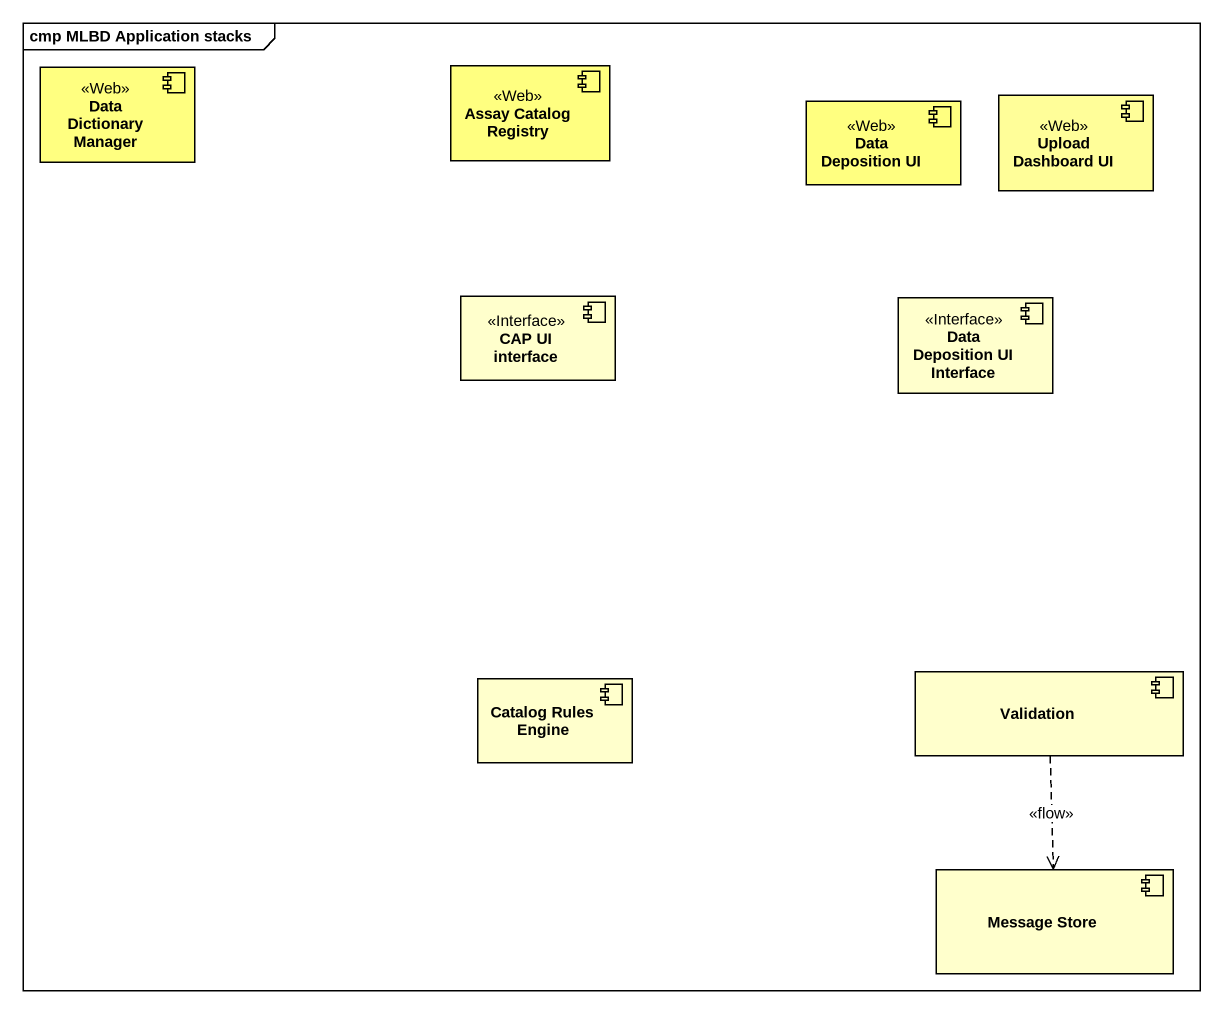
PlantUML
@startuml
mainframe cmp MLBD Application stacks
component "Data Dictionary Manager" as Data_Dictionary_Manager <<Web>> #FFFF80
component "Assay Catalog Registry" as Assay_Catalog_Registry <<Web>> #FFFF80
component "Upload Dashboard UI" as Upload_Dashboard_UI <<Web>> #FFFE99
component "Data Deposition UI" as Data_Deposition_UI <<Web>> #FFFF80
component "CAP UI interface" as CAP_UI_interface <<Interface>>
component "Data Deposition UI Interface" as Data_Deposition_UI_Interface <<Interface>>
component "Catalog Rules Engine" as Catalog_Rules_Engine
component Validation
component "Message Store" as Message_Store
Validation ..> Message_Store : <<flow>>
@enduml
